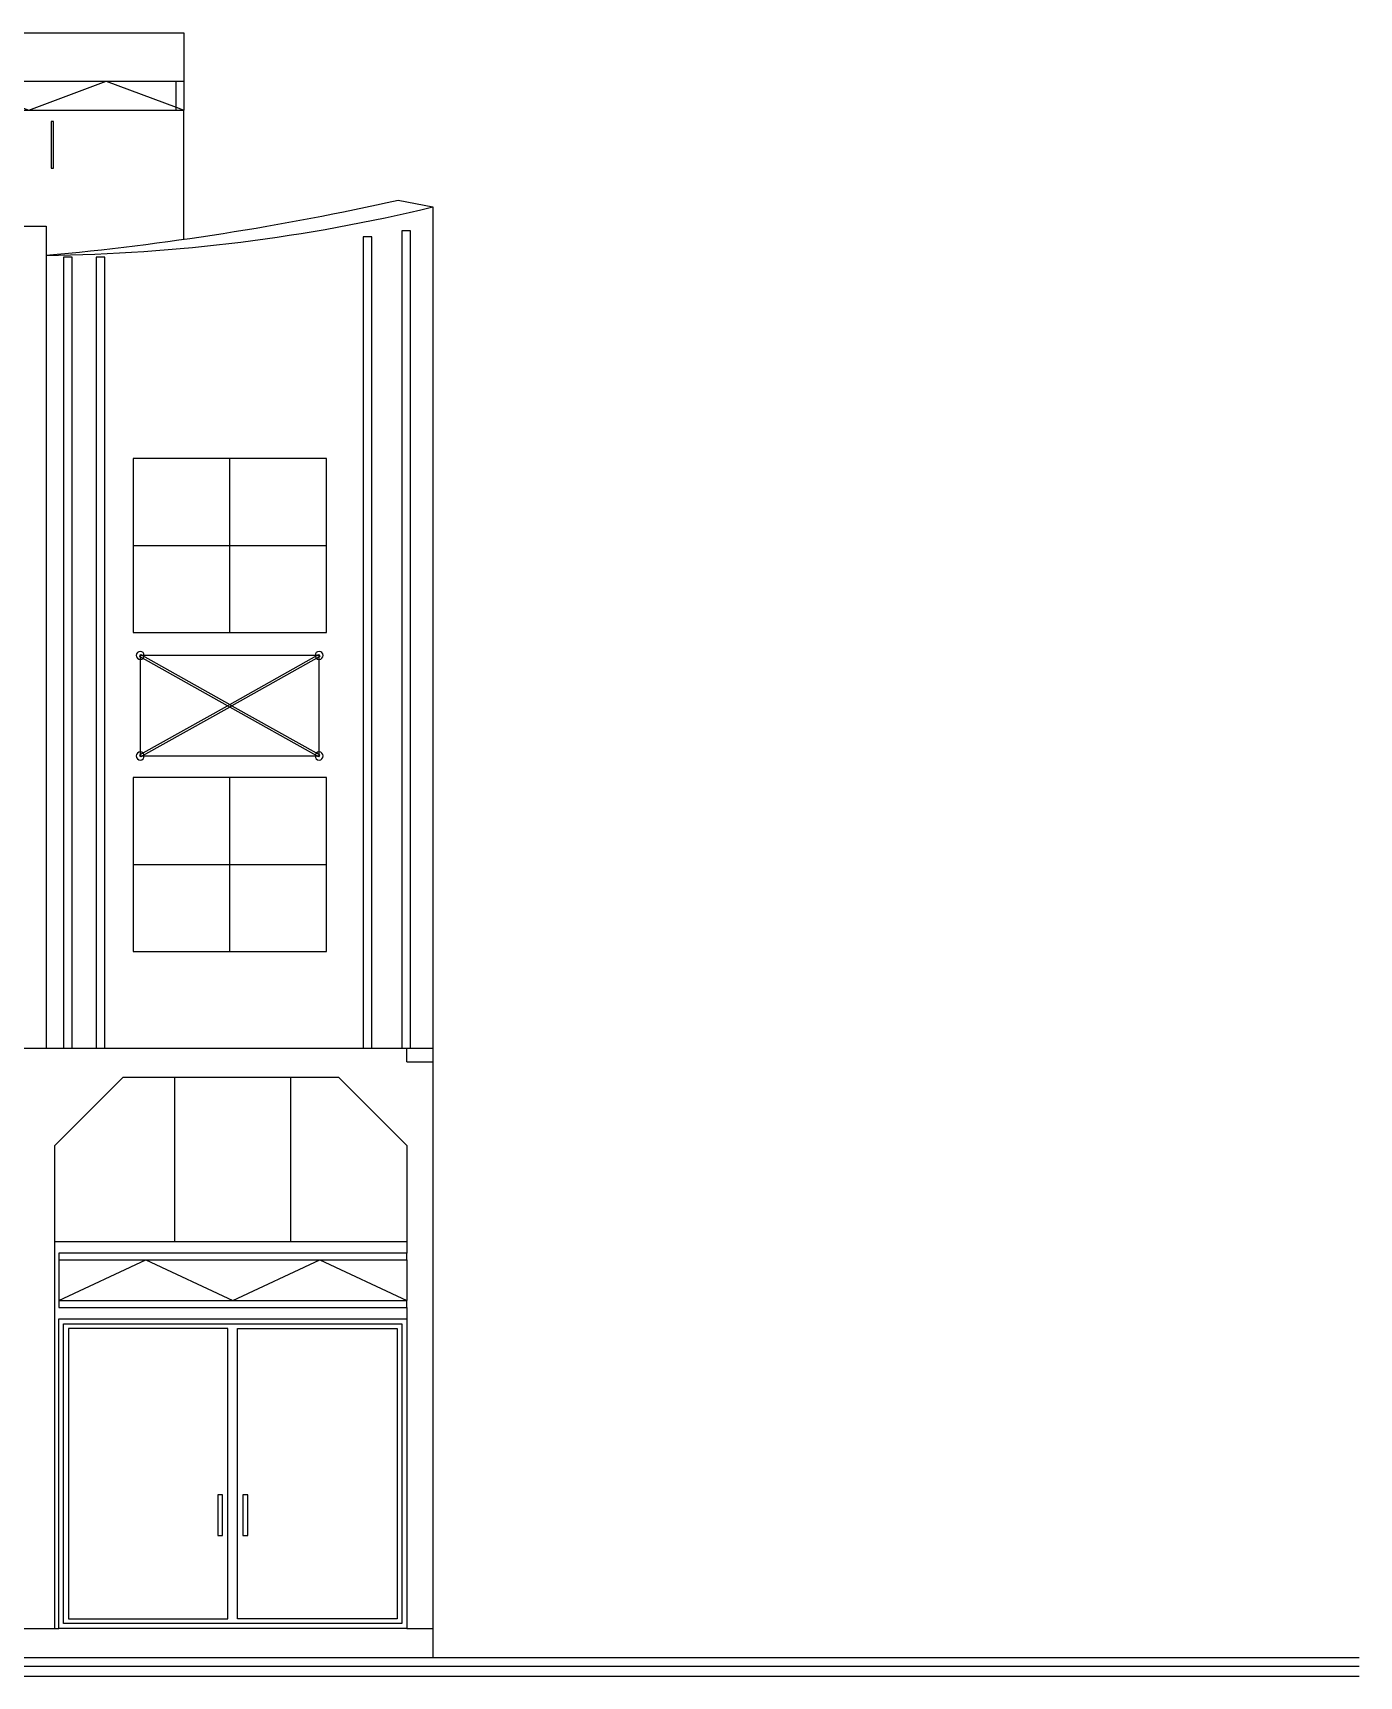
# Model space of a CAD drawing. Header units: inches. Extents: x 407.4 to 441.7, y 117.1 to 134.1.
# Drawn here: x 428 to 441.72, y 117.1 to 134.1 of the extents above; entities that cross this region are included whole.
import ezdxf

# ---------------------------------------------------------------- set-up
doc = ezdxf.new("R2010")
doc.units = ezdxf.units.IN
for name, color, linetype, lineweight in [('01_SOURCE_ARCHITECTURE', 7, 'Continuous', 25), ('02_OPENING_BOUNDARIES', 7, 'Continuous', 25), ('03_NEW_GLAZING', 7, 'Continuous', 25), ('04_EXPOSED_METAL', 7, 'Continuous', 25), ('05_TENSION_BRACES', 7, 'Continuous', 25), ('06_SOLAR_FINS', 7, 'Continuous', 25), ('07_FIXINGS', 7, 'Continuous', 25)]:
    doc.layers.add(name, color=color, linetype=linetype, lineweight=lineweight)

# ---------------------------------------------------------------- blocks, each defined once
blk = doc.blocks.new('HT_SOURCE_STOREFRONT_5')
at = {"layer": '02_OPENING_BOUNDARIES'}
for points in [[(-1.84, 0), (-1.84, 4), (-1.84, 4.994), (-1.134, 5.7), (-0.6, 5.7), (0.6, 5.7), (1.093, 5.7), (1.8, 4.993), (1.8, 4), (1.8, 3.88)], [(1.8, 3.32), (1.8, 3.2)]]:
    blk.add_lwpolyline(points, dxfattribs=at)
blk = doc.blocks.new('HT_DOOR_ASSEMBLY_5')
at = {"layer": '02_OPENING_BOUNDARIES'}
blk.add_lwpolyline([(1.8, 3.2), (1.8, 0), (-1.8, 0), (-1.8, 3.2)], dxfattribs=at)
for points in [[(-1.75, 0.05), (-1.75, 3.15), (1.75, 3.15), (1.75, 0.05)], [(-1.7, 0.1), (-0.05, 0.1), (-0.05, 3.1), (-1.7, 3.1)], [(0.05, 0.1), (0.05, 3.1), (1.7, 3.1), (1.7, 0.1)]]:
    blk.add_lwpolyline(points, close=True, dxfattribs=at)
blk = doc.blocks.new('HT_WINDOW_E196')
at = {"layer": '02_OPENING_BOUNDARIES'}
blk.add_lwpolyline([(-1, 1.8), (-1, 0.9), (-1, 0), (0, 0), (1, 0), (1, 0.9), (1, 1.8)], dxfattribs=at)
blk = doc.blocks.new('HT_STOREFRONT_5')
at = {"layer": '02_OPENING_BOUNDARIES'}
for points in [[(-1.84, 4), (-1.8, 4), (-0.6, 4), (0.6, 4), (1.8, 4)], [(-1.8, 3.2), (1.8, 3.2)]]:
    blk.add_lwpolyline(points, dxfattribs=at)
blk = doc.blocks.new('HT_TRANSOM_GRID_5')
at = {"layer": '03_NEW_GLAZING'}
for points in [[(-0.6, 0), (-0.6, 1.7)], [(0.6, 0), (0.6, 1.7)]]:
    blk.add_lwpolyline(points, dxfattribs=at)
blk = doc.blocks.new('HT_LATTICE_BEAM_5')
at = {"layer": '04_EXPOSED_METAL'}
for points in [[(1.8, 0.61), (1.8, 0.68), (-1.8, 0.68), (-1.8, 0.61)], [(-1.8, 0.19), (-0.9, 0.61)], [(-1.8, 0.61), (-1.8, 0.19)], [(-1.8, 0.61), (-0.9, 0.61)], [(-0.9, 0.61), (0.9, 0.61)], [(-0.9, 0.61), (0, 0.19)], [(0, 0.19), (0.9, 0.61)], [(0.9, 0.61), (1.8, 0.61)], [(0.9, 0.61), (1.8, 0.19)], [(1.8, 0.61), (1.8, 0.19)], [(-1.8, 0.19), (0, 0.19)], [(-1.8, 0.19), (-1.8, 0.12), (1.8, 0.12), (1.8, 0.19)], [(0, 0.19), (1.8, 0.19)]]:
    blk.add_lwpolyline(points, dxfattribs=at)
blk = doc.blocks.new('HT_DOOR_PULL_5_-1')
at = {"layer": '07_FIXINGS'}
blk.add_lwpolyline([(-0.025, -0.14), (0.025, -0.14), (0.025, 0.28), (-0.025, 0.28)], close=True, dxfattribs=at)
blk = doc.blocks.new('HT_DOOR_PULL_5_1')
at = {"layer": '07_FIXINGS'}
blk.add_lwpolyline([(-0.025, -0.14), (0.025, -0.14), (0.025, 0.28), (-0.025, 0.28)], close=True, dxfattribs=at)
blk = doc.blocks.new('HT_RIGHT_TENSION_PANEL')
at = {"layer": '05_TENSION_BRACES'}
for points in [[(-0.925, 1.026), (-0.931, 1.03), (-0.925, 1.04)], [(-0.925, 1.04), (-0.919, 1.05), (-0.901, 1.04)], [(-0.925, 1.04), (-0.925, 1.026)], [(-0.901, 1.04), (-0.925, 1.04)], [(-0.925, 1.026), (-0.925, 0.014)], [(-0.024, 0.52), (-0.925, 1.026)], [(0.901, 1.04), (-0.901, 1.04)], [(-0.901, 1.04), (0, 0.534)], [(0, 0.534), (0.901, 1.04)], [(0.925, 1.026), (0.024, 0.52)], [(0.901, 1.04), (0.919, 1.05), (0.925, 1.04)], [(0.925, 1.04), (0.901, 1.04)], [(0.925, 1.04), (0.931, 1.03), (0.925, 1.026)], [(0.925, 1.026), (0.925, 1.04)], [(0.925, 0.014), (0.925, 1.026)], [(-0.925, 0.014), (-0.024, 0.52)], [(-0.024, 0.52), (0, 0.534)], [(0, 0.506), (-0.024, 0.52)], [(0, 0.534), (0.024, 0.52)], [(0.024, 0.52), (0, 0.506)], [(0.024, 0.52), (0.925, 0.014)], [(0, 0.506), (-0.901, 0)], [(0.901, 0), (0, 0.506)], [(-0.925, 0), (-0.931, 0.01), (-0.925, 0.014)], [(-0.925, 0.014), (-0.925, 0)], [(-0.925, 0), (-0.901, 0)], [(-0.901, 0), (-0.919, -0.01), (-0.925, 0)], [(-0.901, 0), (0.901, 0)], [(0.901, 0), (0.925, 0)], [(0.925, 0), (0.919, -0.01), (0.901, 0)], [(0.925, 0.014), (0.931, 0.01), (0.925, 0)], [(0.925, 0), (0.925, 0.014)]]:
    blk.add_lwpolyline(points, dxfattribs=at)
at = {"layer": '07_FIXINGS'}
for points in [[(-0.883, 1.04, 1), (-0.967, 1.04, 1)], [(0.967, 1.04, 1), (0.883, 1.04, 1)], [(-0.883, 0, 1), (-0.967, 0, 1)], [(0.967, 0, 1), (0.883, 0, 1)]]:
    blk.add_lwpolyline(points, format="xyb", close=True, dxfattribs=at)
blk = doc.blocks.new('HT_ROOF_OPEN_WEB_BEAM')
at = {"layer": '04_EXPOSED_METAL'}
for points in [[(-7.212, 0), (-6.41, 0.3)], [(-7.212, 0), (-7.212, 0.3), (-6.41, 0.3)], [(-6.41, 0.3), (-4.808, 0.3)], [(-6.41, 0.3), (-5.609, 0)], [(-5.609, 0), (-4.808, 0.3)], [(-4.808, 0.3), (-3.205, 0.3)], [(-4.808, 0.3), (-4.006, 0)], [(-4.006, 0), (-3.205, 0.3)], [(-3.205, 0.3), (-1.603, 0.3)], [(-3.205, 0.3), (-2.404, 0)], [(-2.404, 0), (-1.603, 0.3)], [(-1.603, 0.3), (0, 0.3)], [(-1.603, 0.3), (-0.801, 0)], [(-0.801, 0), (0, 0.3)], [(0, 0.3), (1.603, 0.3)], [(0, 0.3), (0.801, 0)], [(0.801, 0), (1.603, 0.3)], [(1.603, 0.3), (3.205, 0.3)], [(1.603, 0.3), (2.404, 0)], [(2.404, 0), (3.205, 0.3)], [(3.205, 0.3), (4.808, 0.3)], [(3.205, 0.3), (4.006, 0)], [(4.006, 0), (4.808, 0.3)], [(4.808, 0.3), (6.41, 0.3)], [(4.808, 0.3), (5.609, 0)], [(5.609, 0), (6.41, 0.3)], [(6.41, 0.3), (7.132, 0.3), (7.212, 0.3), (7.212, 0.3), (7.212, 0)], [(6.41, 0.3), (7.132, 0.03), (7.212, 0)], [(-7.212, 0), (-5.609, 0)], [(-5.609, 0), (-4.006, 0)], [(-4.006, 0), (-2.404, 0)], [(-2.404, 0), (-0.801, 0)], [(-0.801, 0), (0.801, 0)], [(0.801, 0), (2.404, 0)], [(2.404, 0), (4.006, 0)], [(4.006, 0), (5.609, 0)], [(5.609, 0), (7.132, 0), (7.212, 0), (7.212, 0)]]:
    blk.add_lwpolyline(points, dxfattribs=at)
blk = doc.blocks.new('HT_FRAME_CLOSURE_E196')
at = {"layer": '02_OPENING_BOUNDARIES'}
blk.add_lwpolyline([(1, 1.8), (0, 1.8), (-1, 1.8)], dxfattribs=at)
blk = doc.blocks.new('HT_SIDE_GLAZING_E196')
at = {"layer": '03_NEW_GLAZING'}
for points in [[(0, 0.9), (0, 1.8)], [(-1, 0.9), (0, 0.9)], [(0, 0), (0, 0.9)], [(0, 0.9), (1, 0.9)]]:
    blk.add_lwpolyline(points, dxfattribs=at)
blk = doc.blocks.new('HT_FRAME_CLOSURE_E1B4')
at = {"layer": '02_OPENING_BOUNDARIES'}
blk.add_lwpolyline([(-1, 0), (0, 0), (1, 0), (1, 0.9), (1, 1.8), (0, 1.8), (-1, 1.8), (-1, 0.9)], close=True, dxfattribs=at)
blk = doc.blocks.new('HT_SIDE_GLAZING_E1B4')
at = {"layer": '03_NEW_GLAZING'}
for points in [[(0, 0.9), (0, 1.8)], [(-1, 0.9), (0, 0.9)], [(0, 0), (0, 0.9)], [(0, 0.9), (1, 0.9)]]:
    blk.add_lwpolyline(points, dxfattribs=at)
blk = doc.blocks.new('HT_VERTICAL_FIN_5')
at = {"layer": '06_SOLAR_FINS'}
blk.add_lwpolyline([(-0.045, 0), (0.045, 0), (0.045, 8.182), (-0.045, 8.182)], close=True, dxfattribs=at)
blk = doc.blocks.new('HT_VERTICAL_FIN_6')
at = {"layer": '06_SOLAR_FINS'}
blk.add_lwpolyline([(-0.045, 0), (0.045, 0), (0.045, 8.182), (-0.045, 8.182)], close=True, dxfattribs=at)
blk = doc.blocks.new('HT_VERTICAL_FIN_7')
at = {"layer": '06_SOLAR_FINS'}
blk.add_lwpolyline([(-0.045, 0), (0.045, 0), (0.045, 8.392), (-0.045, 8.392)], close=True, dxfattribs=at)
blk = doc.blocks.new('HT_VERTICAL_FIN_8')
at = {"layer": '06_SOLAR_FINS'}
blk.add_lwpolyline([(-0.045, 0), (0.006, 0), (0.045, 0), (0.045, 8.452), (-0.045, 8.452)], close=True, dxfattribs=at)
blk = doc.blocks.new('HT_UPPER_PANEL_SEAM_7')
at = {"layer": '04_EXPOSED_METAL'}
blk.add_lwpolyline([(-0.012, 0), (0.012, 0), (0.012, 0.48), (-0.012, 0.48)], close=True, dxfattribs=at)
blk = doc.blocks.new('HT_SOURCE_FASCIA_RETURNS')
at = {"layer": '01_SOURCE_ARCHITECTURE'}
for points in [[(411.401, 123.458), (411.401, 123.598)], [(431.866, 123.458), (431.866, 123.598)]]:
    blk.add_lwpolyline(points, dxfattribs=at)

msp = doc.modelspace()

# ---------------------------------------------------------------- linework, layer by layer
at = {"layer": '01_SOURCE_ARCHITECTURE'}
for points in [[(415.136, 133.598), (415.136, 134.098), (429.56, 134.098), (429.56, 133.598)], [(429.48, 133.298), (429.48, 133.328), (429.48, 133.598)], [(429.56, 131.964), (429.56, 133.298)], [(431.777, 132.368), (432.136, 132.298), (432.136, 123.598)], [(426.136, 132.098), (428.136, 132.098), (428.136, 123.598)], [(426.136, 123.598), (428.136, 123.598)], [(428.136, 123.598), (428.315, 123.598)], [(428.405, 123.598), (428.655, 123.598)], [(428.745, 123.598), (431.415, 123.598)], [(431.505, 123.598), (431.815, 123.598)], [(431.905, 123.598), (432.136, 123.598)], [(432.136, 123.598), (432.136, 123.458)], [(431.866, 123.458), (432.136, 123.458)], [(432.136, 123.458), (432.136, 117.598)], [(427.862, 117.598), (428.227, 117.598), (428.267, 117.598)], [(431.867, 117.598), (432.136, 117.598)], [(432.136, 117.598), (432.136, 117.298)], [(411.136, 117.298), (432.136, 117.298)], [(432.136, 117.298), (441.719, 117.298)], [(407.404, 117.206), (441.719, 117.206)], [(407.404, 117.104), (441.719, 117.104)]]:
    msp.add_lwpolyline(points, dxfattribs=at)
for centre, radius, start, end in [((425.515, 160.443), 28.765, -84.7705, -77.4255), ((427.916, 149.811), 18.015, -89.299, -76.451)]:
    msp.add_arc(centre, radius, start, end, dxfattribs=at)

# ---------------------------------------------------------------- block references
for name, p in [('HT_ROOF_OPEN_WEB_BEAM', (422.348, 133.298)), ('HT_UPPER_PANEL_SEAM_7', (428.2, 132.7)), ('HT_VERTICAL_FIN_8', (431.86, 123.598)), ('HT_VERTICAL_FIN_7', (431.46, 123.598)), ('HT_VERTICAL_FIN_5', (428.36, 123.598)), ('HT_VERTICAL_FIN_6', (428.7, 123.598)), ('HT_WINDOW_E196', (430.036, 127.898)), ('HT_FRAME_CLOSURE_E196', (430.036, 127.898)), ('HT_SIDE_GLAZING_E196', (430.036, 127.898)), ('HT_RIGHT_TENSION_PANEL', (430.035, 126.62)), ('HT_FRAME_CLOSURE_E1B4', (430.036, 124.598)), ('HT_SIDE_GLAZING_E1B4', (430.036, 124.598)), ('HT_SOURCE_FASCIA_RETURNS', (0, 0)), ('HT_SOURCE_STOREFRONT_5', (430.067, 117.598)), ('HT_TRANSOM_GRID_5', (430.067, 121.598)), ('HT_STOREFRONT_5', (430.067, 117.598)), ('HT_LATTICE_BEAM_5', (430.067, 120.798)), ('HT_DOOR_ASSEMBLY_5', (430.067, 117.598)), ('HT_DOOR_PULL_5_-1', (429.937, 118.698)), ('HT_DOOR_PULL_5_1', (430.197, 118.698))]:
    msp.add_blockref(name, p)

doc.saveas('drawing.dxf')
